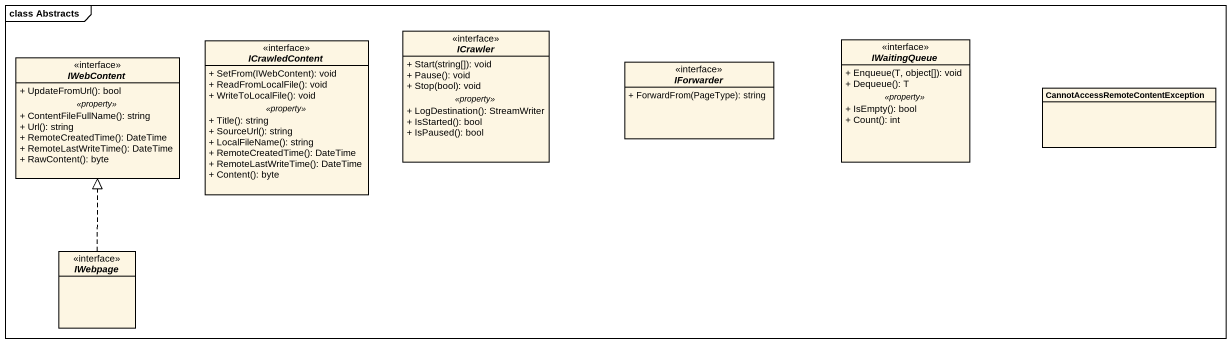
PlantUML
@startuml
mainframe class Abstracts
hide circle
hide empty members
skinparam classAttributeIconSize 0
interface ICrawledContent {
  + SetFrom(IWebContent): void
  + ReadFromLocalFile(): void
  + WriteToLocalFile(): void
  .. <<property>> ..
  + Title(): string
  + SourceUrl(): string
  + LocalFileName(): string
  + RemoteCreatedTime(): DateTime
  + RemoteLastWriteTime(): DateTime
  + Content(): byte
}
interface ICrawler {
  + Start(string[]): void
  + Pause(): void
  + Stop(bool): void
  .. <<property>> ..
  + LogDestination(): StreamWriter
  + IsStarted(): bool
  + IsPaused(): bool
}
interface IWaitingQueue {
  + Enqueue(T, object[]): void
  + Dequeue(): T
  .. <<property>> ..
  + IsEmpty(): bool
  + Count(): int
}
interface IWebContent {
  + UpdateFromUrl(): bool
  .. <<property>> ..
  + ContentFileFullName(): string
  + Url(): string
  + RemoteCreatedTime(): DateTime
  + RemoteLastWriteTime(): DateTime
  + RawContent(): byte
}
interface IForwarder {
  + ForwardFrom(PageType): string
}
class "CannotAccessRemoteContentException" as CannotAccessRemoteContentExc
interface IWebpage
IWebpage .up.|> IWebContent
@enduml
